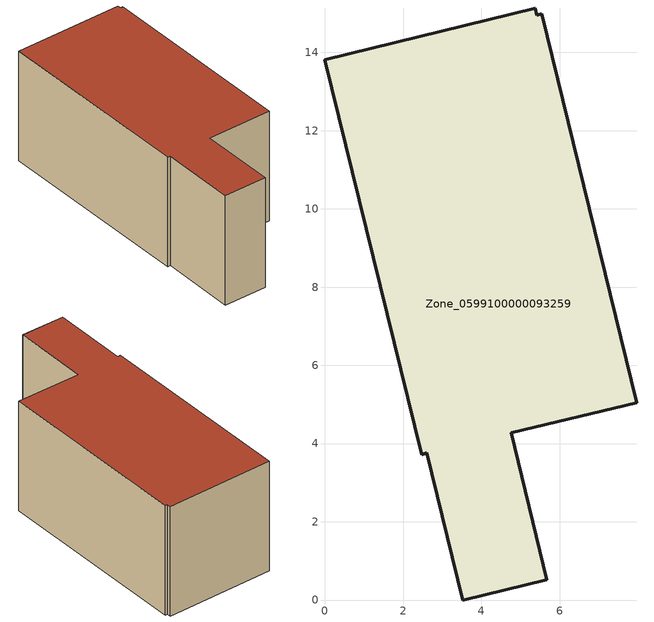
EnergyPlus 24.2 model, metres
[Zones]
Zone_0599100000093259
 floor ground (C_G): 5.67,0.52 3.52,0 2.61,3.76 2.47,3.72 0,13.82 5.38,15.14 5.42,14.95 5.54,14.98 7.97,5.05 4.76,4.28 z0
 wall outside (C_F): 3.52,0 5.67,0.52 4.76,4.28 7.97,5.05 5.54,14.98 5.42,14.95 5.38,15.14 0,13.82 2.47,3.72 2.61,3.76 3.52,0 z0:5.79
 roof outside (C_R): 5.38,15.14 0,13.82 2.47,3.72 2.61,3.76 3.52,0 5.67,0.52 4.76,4.28 7.97,5.05 5.54,14.98 5.42,14.95 z5.79
[BUILDING]
Pand.0599100000093259: North Axis=0; Terrain=City; Loads Convergence Tolerance Value=0.04; Temperature Convergence Tolerance Value=0.4; Solar Distribution=FullExterior; Maximum Number of Warmup Days=25; Minimum Number of Warmup Days=1
[Site:Location]
Rotterdam.The.Hague.AP_ZH_NLD Design_Conditions: Latitude=51.96; Longitude=4.45; Time Zone=1; Elevation=-4.5
[SITE:GROUNDTEMPERATURE:BUILDINGSURFACE]
18, 18, 18, 18, 18, 18, 18, 18, 18, 18, 18, 18
[MATERIAL] Thermal Absorptance=0.9; Solar Absorptance=0.7; Visible Absorptance=0.7
Name | Roughness | Thickness | Conductivity | Density | Specific Heat
G.TC.1975-1991 | MediumSmooth | 0.15 | 0.288461 | 540 | 1210
F.TC.1975-1991 | Rough | 0.3 | 0.230769 | 1920 | 840
R.TC.1975-1991 | MediumRough | 0.2 | 0.153846 | 1500 | 1000
[CONSTRUCTION]
C_G: G.TC.1975-1991
C_F: F.TC.1975-1991
C_R: R.TC.1975-1991
[ZONE]
Zone_0599100000093259: Type=1; Multiplier=1; Ceiling Height=Autocalculate; Volume=Autocalculate; Floor Area=autocalculate; Part of Total Floor Area=Yes
[ZONEINFILTRATION:DESIGNFLOWRATE]
Infil_Zone_0599100000093259: Zone or ZoneList or Space or SpaceList=Zone_0599100000093259; Schedule=AlwaysOn; Design Flow Rate Calculation Method=Flow/Area; Flow Rate per Floor Area=0.003; Constant Term Coefficient=1; Temperature Term Coefficient=0; Velocity Term Coefficient=0; Velocity Squared Term Coefficient=0
[HVACTEMPLATE:ZONE:IDEALLOADSAIRSYSTEM]
Zone_0599100000093259: Maximum Heating Supply Air Temperature=50; Minimum Cooling Supply Air Temperature=13; Maximum Heating Supply Air Humidity Ratio=0.0156; Minimum Cooling Supply Air Humidity Ratio=0.0077; Heating Limit=NoLimit; Cooling Limit=NoLimit; Dehumidification Control Type=ConstantSensibleHeatRatio; Cooling Sensible Heat Ratio=0.7; Dehumidification Setpoint=60; Humidification Control Type=None; Humidification Setpoint=30; Outdoor Air Method=None; Outdoor Air Flow Rate per Person=0.00944; Outdoor Air Flow Rate per Zone Floor Area=0; Outdoor Air Flow Rate per Zone=0; Demand Controlled Ventilation Type=None; Outdoor Air Economizer Type=NoEconomizer; Heat Recovery Type=None; Sensible Heat Recovery Effectiveness=0.7; Latent Heat Recovery Effectiveness=0.65
[ZONECONTROL:THERMOSTAT]
ThermostatControl_Zone_0599100000093259: Zone or ZoneList=Zone_0599100000093259; Control Type Schedule=DualSetpointControlType; Control 1=Thermostat_Zone_0599100000093259; Temperature Difference Between Cutout And Setpoint=0
[THERMOSTATSETPOINT:DUALSETPOINT]
Thermostat_Zone_0599100000093259: Heating Setpoint Temperature Schedule=HeatingSetpoint_Zone_0599100000093259; Cooling Setpoint Temperature Schedule=CoolingSetpoint_Zone_0599100000093259
[SCHEDULE:COMPACT]
HeatingSetpoint_Zone_0599100000093259: Through: 12/31, For: AllDays, Until: 24:00, 21
CoolingSetpoint_Zone_0599100000093259: Through: 12/31, For: AllDays, Until: 24:00, 24
DualSetpointControlType: Through: 12/31, For: AllDays, Until: 24:00, 4
AlwaysOn: Through: 12/31, For: AllDays, Until: 24:00, 1
